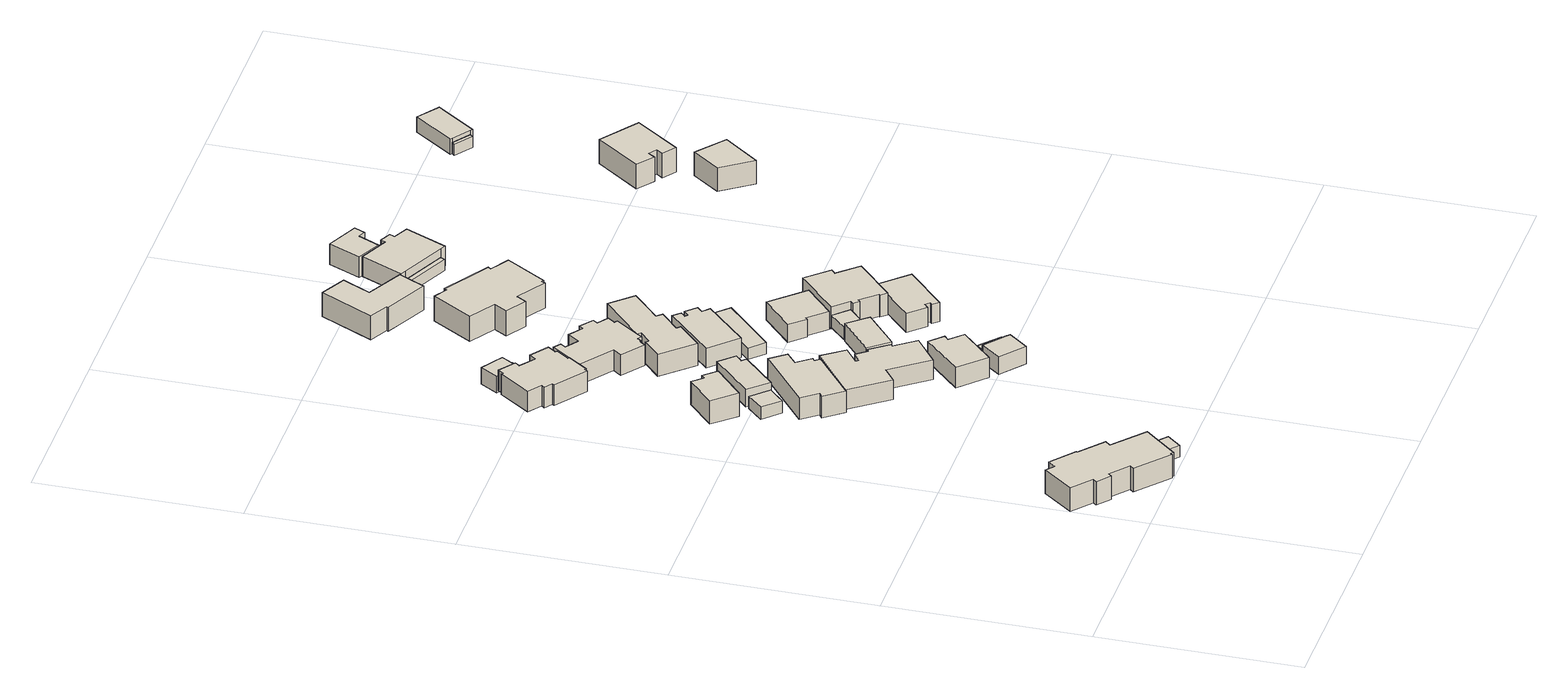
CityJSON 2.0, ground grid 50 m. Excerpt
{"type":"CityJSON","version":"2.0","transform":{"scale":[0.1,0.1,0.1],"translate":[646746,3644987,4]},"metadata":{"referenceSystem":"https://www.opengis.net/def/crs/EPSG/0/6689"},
"CityObjects":{
"building1":{"type":"Building","attributes":{"対照番号":"32029","class":"3001","usage":"411","yearOfConstruction":1951,"measuredHeight":8,"storeysAboveGround":2,"storeysBelowGround":0,"RiverFloodingRiskAttribute.description":"1","RiverFloodingRiskAttribute.rank":"2","RiverFloodingRiskAttribute.depth":0.7,"RiverFloodingRiskAttribute.adminType":"1","RiverFloodingRiskAttribute.scale":"1","RiverFloodingRiskAttribute.duration":29.8,"HighTideRiskAttribute.description":"1","HighTideRiskAttribute.rankOrg":"4","HighTideRiskAttribute.depth":1.67,"BuildingDetailAttribute.totalFloorArea":494,"BuildingDetailAttribute.buildingFootprintArea":329,"BuildingDetailAttribute.buildingStructureType":"601","BuildingDetailAttribute.buildingStructureOrgType":"601","BuildingDetailAttribute.urbanPlanType":"21","BuildingDetailAttribute.majorUsage":"411","BuildingDetailAttribute.orgUsage2":"4111","BuildingDetailAttribute.surveyYear":2022,"BuildingIDAttribute.prefecture":"43","BuildingIDAttribute.city":"43206"},"geometry":[{"type":"Solid","lod":"1","boundaries":[[[[0,1,2,3,4,5,6,7,8,9,10,11,12,13,14,15,16,17]],[[16,18,19,17]],[[15,20,18,16]],[[14,21,20,15]],[[13,22,21,14]],[[12,23,22,13]],[[11,24,23,12]],[[10,25,24,11]],[[9,26,25,10]],[[8,27,26,9]],[[7,28,27,8]],[[6,29,28,7]],[[5,30,29,6]],[[4,31,30,5]],[[3,32,31,4]],[[2,33,32,3]],[[1,34,33,2]],[[0,35,34,1]],[[17,19,35,0]],[[18,20,21,22,23,24,25,26,27,28,29,30,31,32,33,34,35,19]]]]}]},
"building2":{"type":"Building","attributes":{"対照番号":"32038","class":"3001","usage":"411","yearOfConstruction":"0001","measuredHeight":-9999,"storeysAboveGround":1,"storeysBelowGround":0,"RiverFloodingRiskAttribute.description":"1","RiverFloodingRiskAttribute.rank":"3","RiverFloodingRiskAttribute.depth":3.4,"RiverFloodingRiskAttribute.adminType":"1","RiverFloodingRiskAttribute.scale":"2","RiverFloodingRiskAttribute.duration":29.8,"HighTideRiskAttribute.description":"1","HighTideRiskAttribute.rankOrg":"4","HighTideRiskAttribute.depth":1.51,"BuildingDetailAttribute.totalFloorArea":14,"BuildingDetailAttribute.buildingFootprintArea":14,"BuildingDetailAttribute.buildingStructureType":"601","BuildingDetailAttribute.buildingStructureOrgType":"601","BuildingDetailAttribute.urbanPlanType":"21","BuildingDetailAttribute.majorUsage":"411","BuildingDetailAttribute.orgUsage2":"4111","BuildingDetailAttribute.surveyYear":2022,"BuildingIDAttribute.prefecture":"43","BuildingIDAttribute.city":"43206"},"geometry":[{"type":"Solid","lod":"1","boundaries":[[[[36,37,38,39]],[[38,40,41,39]],[[37,42,40,38]],[[36,43,42,37]],[[39,41,43,36]],[[40,42,43,41]]]]}]},
"building3":{"type":"Building","attributes":{"class":"3001","usage":"461","yearOfConstruction":"0001","measuredHeight":3.7,"storeysAboveGround":9999,"storeysBelowGround":9999,"RiverFloodingRiskAttribute.description":"1","RiverFloodingRiskAttribute.rank":"3","RiverFloodingRiskAttribute.depth":3.43,"RiverFloodingRiskAttribute.adminType":"1","RiverFloodingRiskAttribute.scale":"2","RiverFloodingRiskAttribute.duration":24.4,"HighTideRiskAttribute.description":"1","HighTideRiskAttribute.rankOrg":"4","HighTideRiskAttribute.depth":1.89,"BuildingDetailAttribute.totalFloorArea":-9999,"BuildingDetailAttribute.buildingFootprintArea":-9999,"BuildingDetailAttribute.buildingStructureType":"611","BuildingDetailAttribute.buildingStructureOrgType":"611","BuildingDetailAttribute.urbanPlanType":"21","BuildingDetailAttribute.majorUsage":"461","BuildingDetailAttribute.orgUsage2":"9999","BuildingDetailAttribute.surveyYear":"0001","BuildingIDAttribute.prefecture":"43","BuildingIDAttribute.city":"43206"},"geometry":[{"type":"Solid","lod":"1","boundaries":[[[[44,45,46,47]],[[46,48,49,47]],[[45,50,48,46]],[[44,51,50,45]],[[47,49,51,44]],[[48,50,51,49]]]]}]},
"building4":{"type":"Building","attributes":{"対照番号":"32063","class":"3001","usage":"411","yearOfConstruction":1986,"measuredHeight":7,"storeysAboveGround":1,"storeysBelowGround":0,"RiverFloodingRiskAttribute.description":"1","RiverFloodingRiskAttribute.rank":"3","RiverFloodingRiskAttribute.depth":3.42,"RiverFloodingRiskAttribute.adminType":"1","RiverFloodingRiskAttribute.scale":"2","RiverFloodingRiskAttribute.duration":24.4,"HighTideRiskAttribute.description":"1","HighTideRiskAttribute.rankOrg":"4","HighTideRiskAttribute.depth":1.65,"BuildingDetailAttribute.totalFloorArea":63,"BuildingDetailAttribute.buildingFootprintArea":63,"BuildingDetailAttribute.buildingStructureType":"604","BuildingDetailAttribute.buildingStructureOrgType":"604","BuildingDetailAttribute.urbanPlanType":"21","BuildingDetailAttribute.majorUsage":"411","BuildingDetailAttribute.orgUsage2":"4111","BuildingDetailAttribute.surveyYear":2022,"BuildingIDAttribute.prefecture":"43","BuildingIDAttribute.city":"43206"},"geometry":[{"type":"Solid","lod":"1","boundaries":[[[[52,53,54,55,56,57]],[[56,58,59,57]],[[55,60,58,56]],[[54,61,60,55]],[[53,62,61,54]],[[52,63,62,53]],[[57,59,63,52]],[[58,60,61,62,63,59]]]]}]},
"building5":{"type":"Building","attributes":{"対照番号":"32065","class":"3001","usage":"411","yearOfConstruction":1928,"measuredHeight":7.2,"storeysAboveGround":1,"storeysBelowGround":0,"RiverFloodingRiskAttribute.description":"1","RiverFloodingRiskAttribute.rank":"3","RiverFloodingRiskAttribute.depth":3.45,"RiverFloodingRiskAttribute.adminType":"1","RiverFloodingRiskAttribute.scale":"2","RiverFloodingRiskAttribute.duration":28.1,"HighTideRiskAttribute.description":"1","HighTideRiskAttribute.rankOrg":"4","HighTideRiskAttribute.depth":1.94,"BuildingDetailAttribute.totalFloorArea":185,"BuildingDetailAttribute.buildingFootprintArea":185,"BuildingDetailAttribute.buildingStructureType":"601","BuildingDetailAttribute.buildingStructureOrgType":"601","BuildingDetailAttribute.urbanPlanType":"21","BuildingDetailAttribute.majorUsage":"411","BuildingDetailAttribute.orgUsage2":"4111","BuildingDetailAttribute.surveyYear":2022,"BuildingIDAttribute.prefecture":"43","BuildingIDAttribute.city":"43206"},"geometry":[{"type":"Solid","lod":"1","boundaries":[[[[64,65,66,67,68,69,70,71,72,73]],[[72,74,75,73]],[[71,76,74,72]],[[70,77,76,71]],[[69,78,77,70]],[[68,79,78,69]],[[67,80,79,68]],[[66,81,80,67]],[[65,82,81,66]],[[64,83,82,65]],[[73,75,83,64]],[[74,76,77,78,79,80,81,82,83,75]]]]}]},
"building6":{"type":"Building","attributes":{"対照番号":"32064","class":"3001","usage":"411","yearOfConstruction":1963,"measuredHeight":6,"storeysAboveGround":1,"storeysBelowGround":0,"RiverFloodingRiskAttribute.description":"1","RiverFloodingRiskAttribute.rank":"3","RiverFloodingRiskAttribute.depth":3.12,"RiverFloodingRiskAttribute.adminType":"1","RiverFloodingRiskAttribute.scale":"2","RiverFloodingRiskAttribute.duration":24.4,"HighTideRiskAttribute.description":"1","HighTideRiskAttribute.rankOrg":"4","HighTideRiskAttribute.depth":1.67,"BuildingDetailAttribute.totalFloorArea":86,"BuildingDetailAttribute.buildingFootprintArea":86,"BuildingDetailAttribute.buildingStructureType":"601","BuildingDetailAttribute.buildingStructureOrgType":"601","BuildingDetailAttribute.urbanPlanType":"21","BuildingDetailAttribute.majorUsage":"411","BuildingDetailAttribute.orgUsage2":"4111","BuildingDetailAttribute.surveyYear":2022,"BuildingIDAttribute.prefecture":"43","BuildingIDAttribute.city":"43206"},"geometry":[{"type":"Solid","lod":"1","boundaries":[[[[84,85,86,87,88,89]],[[88,90,91,89]],[[87,92,90,88]],[[86,93,92,87]],[[85,94,93,86]],[[84,95,94,85]],[[89,91,95,84]],[[90,92,93,94,95,91]]]]}]},
"building7":{"type":"Building","attributes":{"対照番号":"32139","class":"3001","usage":"411","yearOfConstruction":1978,"measuredHeight":7.9,"storeysAboveGround":2,"storeysBelowGround":0,"RiverFloodingRiskAttribute.description":"1","RiverFloodingRiskAttribute.rank":"2","RiverFloodingRiskAttribute.depth":2.94,"RiverFloodingRiskAttribute.adminType":"1","RiverFloodingRiskAttribute.scale":"2","RiverFloodingRiskAttribute.duration":23.9,"HighTideRiskAttribute.description":"1","HighTideRiskAttribute.rankOrg":"4","HighTideRiskAttribute.depth":1.47,"BuildingDetailAttribute.totalFloorArea":209,"BuildingDetailAttribute.buildingFootprintArea":140,"BuildingDetailAttribute.buildingStructureType":"601","BuildingDetailAttribute.buildingStructureOrgType":"601","BuildingDetailAttribute.urbanPlanType":"21","BuildingDetailAttribute.majorUsage":"411","BuildingDetailAttribute.orgUsage2":"4111","BuildingDetailAttribute.surveyYear":2022,"BuildingIDAttribute.prefecture":"43","BuildingIDAttribute.city":"43206"},"geometry":[{"type":"Solid","lod":"1","boundaries":[[[[96,97,98,99,100,101,102,103,104,105,106,107,108,109,110,111,112,113,114,115]],[[114,116,117,115]],[[113,118,116,114]],[[112,119,118,113]],[[111,120,119,112]],[[110,121,120,111]],[[109,122,121,110]],[[108,123,122,109]],[[107,124,123,108]],[[106,125,124,107]],[[105,126,125,106]],[[104,127,126,105]],[[103,128,127,104]],[[102,129,128,103]],[[101,130,129,102]],[[100,131,130,101]],[[99,132,131,100]],[[98,133,132,99]],[[97,134,133,98]],[[96,135,134,97]],[[115,117,135,96]],[[116,118,119,120,121,122,123,124,125,126,127,128,129,130,131,132,133,134,135,117]]]]}]},
"building8":{"type":"Building","attributes":{"対照番号":"32062","class":"3001","usage":"411","yearOfConstruction":1929,"measuredHeight":6.7,"storeysAboveGround":2,"storeysBelowGround":0,"RiverFloodingRiskAttribute.description":"1","RiverFloodingRiskAttribute.rank":"3","RiverFloodingRiskAttribute.depth":3.17,"RiverFloodingRiskAttribute.adminType":"1","RiverFloodingRiskAttribute.scale":"2","RiverFloodingRiskAttribute.duration":19.7,"HighTideRiskAttribute.description":"1","HighTideRiskAttribute.rankOrg":"4","HighTideRiskAttribute.depth":1.18,"BuildingDetailAttribute.totalFloorArea":417,"BuildingDetailAttribute.buildingFootprintArea":278,"BuildingDetailAttribute.buildingStructureType":"601","BuildingDetailAttribute.buildingStructureOrgType":"601","BuildingDetailAttribute.urbanPlanType":"21","BuildingDetailAttribute.majorUsage":"411","BuildingDetailAttribute.orgUsage2":"4111","BuildingDetailAttribute.surveyYear":2022,"BuildingIDAttribute.prefecture":"43","BuildingIDAttribute.city":"43206"},"geometry":[{"type":"Solid","lod":"1","boundaries":[[[[136,137,138,139,140,141,142,143,144,145,146,147,148,149]],[[148,150,151,149]],[[147,152,150,148]],[[146,153,152,147]],[[145,154,153,146]],[[144,155,154,145]],[[143,156,155,144]],[[142,157,156,143]],[[141,158,157,142]],[[140,159,158,141]],[[139,160,159,140]],[[138,161,160,139]],[[137,162,161,138]],[[136,163,162,137]],[[149,151,163,136]],[[150,152,153,154,155,156,157,158,159,160,161,162,163,151]]]]}]},
"building9":{"type":"Building","attributes":{"対照番号":"32140","class":"3001","usage":"411","yearOfConstruction":"0001","measuredHeight":4.7,"storeysAboveGround":1,"storeysBelowGround":0,"RiverFloodingRiskAttribute.description":"1","RiverFloodingRiskAttribute.rank":"3","RiverFloodingRiskAttribute.depth":3.13,"RiverFloodingRiskAttribute.adminType":"1","RiverFloodingRiskAttribute.scale":"2","RiverFloodingRiskAttribute.duration":23.9,"HighTideRiskAttribute.description":"1","HighTideRiskAttribute.rankOrg":"4","HighTideRiskAttribute.depth":2.38,"BuildingDetailAttribute.totalFloorArea":34,"BuildingDetailAttribute.buildingFootprintArea":34,"BuildingDetailAttribute.buildingStructureType":"601","BuildingDetailAttribute.buildingStructureOrgType":"601","BuildingDetailAttribute.urbanPlanType":"21","BuildingDetailAttribute.majorUsage":"411","BuildingDetailAttribute.orgUsage2":"4111","BuildingDetailAttribute.surveyYear":2022,"BuildingIDAttribute.prefecture":"43","BuildingIDAttribute.city":"43206"},"geometry":[{"type":"Solid","lod":"1","boundaries":[[[[164,165,166,167,168,169]],[[168,170,171,169]],[[167,172,170,168]],[[166,173,172,167]],[[165,174,173,166]],[[164,175,174,165]],[[169,171,175,164]],[[170,172,173,174,175,171]]]]}]},
"building10":{"type":"Building","attributes":{"対照番号":"32059","class":"3001","usage":"411","yearOfConstruction":1971,"measuredHeight":6.9,"storeysAboveGround":2,"storeysBelowGround":0,"RiverFloodingRiskAttribute.description":"1","RiverFloodingRiskAttribute.rank":"3","RiverFloodingRiskAttribute.depth":3.65,"RiverFloodingRiskAttribute.adminType":"1","RiverFloodingRiskAttribute.scale":"2","RiverFloodingRiskAttribute.duration":25.4,"HighTideRiskAttribute.description":"1","HighTideRiskAttribute.rankOrg":"4","HighTideRiskAttribute.depth":1.52,"BuildingDetailAttribute.totalFloorArea":160,"BuildingDetailAttribute.buildingFootprintArea":106,"BuildingDetailAttribute.buildingStructureType":"601","BuildingDetailAttribute.buildingStructureOrgType":"601","BuildingDetailAttribute.urbanPlanType":"21","BuildingDetailAttribute.majorUsage":"411","BuildingDetailAttribute.orgUsage2":"4111","BuildingDetailAttribute.surveyYear":2022,"BuildingIDAttribute.prefecture":"43","BuildingIDAttribute.city":"43206"},"geometry":[{"type":"Solid","lod":"1","boundaries":[[[[176,177,178,179,180,181]],[[180,182,183,181]],[[179,184,182,180]],[[178,185,184,179]],[[177,186,185,178]],[[176,187,186,177]],[[181,183,187,176]],[[182,184,185,186,187,183]]]]}]},
"building11":{"type":"Building","attributes":{"class":"3003","usage":"461","yearOfConstruction":"0001","measuredHeight":-9999,"storeysAboveGround":9999,"storeysBelowGround":9999,"RiverFloodingRiskAttribute.description":"1","RiverFloodingRiskAttribute.rank":"3","RiverFloodingRiskAttribute.depth":3.91,"RiverFloodingRiskAttribute.adminType":"1","RiverFloodingRiskAttribute.scale":"2","RiverFloodingRiskAttribute.duration":23.9,"HighTideRiskAttribute.description":"1","HighTideRiskAttribute.rankOrg":"4","HighTideRiskAttribute.depth":2.03,"BuildingDetailAttribute.totalFloorArea":-9999,"BuildingDetailAttribute.buildingFootprintArea":-9999,"BuildingDetailAttribute.buildingStructureType":"611","BuildingDetailAttribute.buildingStructureOrgType":"611","BuildingDetailAttribute.urbanPlanType":"21","BuildingDetailAttribute.majorUsage":"461","BuildingDetailAttribute.orgUsage2":"9999","BuildingDetailAttribute.surveyYear":"0001","BuildingIDAttribute.prefecture":"43","BuildingIDAttribute.city":"43206"},"geometry":[{"type":"Solid","lod":"1","boundaries":[[[[188,189,190,191]],[[190,192,193,191]],[[189,194,192,190]],[[188,195,194,189]],[[191,193,195,188]],[[192,194,195,193]]]]}]},
"building12":{"type":"Building","attributes":{"対照番号":"32060","class":"3001","usage":"411","yearOfConstruction":1975,"measuredHeight":5.5,"storeysAboveGround":1,"storeysBelowGround":0,"RiverFloodingRiskAttribute.description":"1","RiverFloodingRiskAttribute.rank":"3","RiverFloodingRiskAttribute.depth":3.5,"RiverFloodingRiskAttribute.adminType":"1","RiverFloodingRiskAttribute.scale":"2","RiverFloodingRiskAttribute.duration":25.4,"HighTideRiskAttribute.description":"1","HighTideRiskAttribute.rankOrg":"4","HighTideRiskAttribute.depth":1.52,"BuildingDetailAttribute.totalFloorArea":38,"BuildingDetailAttribute.buildingFootprintArea":38,"BuildingDetailAttribute.buildingStructureType":"601","BuildingDetailAttribute.buildingStructureOrgType":"601","BuildingDetailAttribute.urbanPlanType":"21","BuildingDetailAttribute.majorUsage":"411","BuildingDetailAttribute.orgUsage2":"4111","BuildingDetailAttribute.surveyYear":2022,"BuildingIDAttribute.prefecture":"43","BuildingIDAttribute.city":"43206"},"geometry":[{"type":"Solid","lod":"1","boundaries":[[[[196,197,198,199,200]],[[199,201,202,200]],[[198,203,201,199]],[[197,204,203,198]],[[196,205,204,197]],[[200,202,205,196]],[[201,203,204,205,202]]]]}]},
"building13":{"type":"Building","attributes":{"対照番号":"32146","class":"3001","usage":"411","yearOfConstruction":1868,"measuredHeight":7,"storeysAboveGround":1,"storeysBelowGround":0,"RiverFloodingRiskAttribute.description":"1","RiverFloodingRiskAttribute.rank":"3","RiverFloodingRiskAttribute.depth":3.03,"RiverFloodingRiskAttribute.adminType":"1","RiverFloodingRiskAttribute.scale":"2","RiverFloodingRiskAttribute.duration":23.9,"HighTideRiskAttribute.description":"1","HighTideRiskAttribute.rankOrg":"4","HighTideRiskAttribute.depth":1.81,"BuildingDetailAttribute.totalFloorArea":217,"BuildingDetailAttribute.buildingFootprintArea":217,"BuildingDetailAttribute.buildingStructureType":"601","BuildingDetailAttribute.buildingStructureOrgType":"601","BuildingDetailAttribute.urbanPlanType":"21","BuildingDetailAttribute.majorUsage":"411","BuildingDetailAttribute.orgUsage2":"4111","BuildingDetailAttribute.surveyYear":2022,"BuildingIDAttribute.prefecture":"43","BuildingIDAttribute.city":"43206"},"geometry":[{"type":"Solid","lod":"1","boundaries":[[[[206,207,208,209,210,211,212,213,214,215,216,217,218,219,220,221,222,223,224,225]],[[224,226,227,225]],[[223,228,226,224]],[[222,229,228,223]],[[221,230,229,222]],[[220,231,230,221]],[[219,232,231,220]],[[218,233,232,219]],[[217,234,233,218]],[[216,235,234,217]],[[215,236,235,216]],[[214,237,236,215]],[[213,238,237,214]],[[212,239,238,213]],[[211,240,239,212]],[[210,241,240,211]],[[209,242,241,210]],[[208,243,242,209]],[[207,244,243,208]],[[206,245,244,207]],[[225,227,245,206]],[[226,228,229,230,231,232,233,234,235,236,237,238,239,240,241,242,243,244,245,227]]]]}]},
"building14":{"type":"Building","attributes":{"class":"3003","usage":"461","yearOfConstruction":"0001","measuredHeight":-9999,"storeysAboveGround":9999,"storeysBelowGround":9999,"RiverFloodingRiskAttribute.description":"1","RiverFloodingRiskAttribute.rank":"3","RiverFloodingRiskAttribute.depth":3.24,"RiverFloodingRiskAttribute.adminType":"1","RiverFloodingRiskAttribute.scale":"2","RiverFloodingRiskAttribute.duration":25.4,"HighTideRiskAttribute.description":"1","HighTideRiskAttribute.rankOrg":"4","HighTideRiskAttribute.depth":1.52,"BuildingDetailAttribute.totalFloorArea":-9999,"BuildingDetailAttribute.buildingFootprintArea":-9999,"BuildingDetailAttribute.buildingStructureType":"611","BuildingDetailAttribute.buildingStructureOrgType":"611","BuildingDetailAttribute.urbanPlanType":"21","BuildingDetailAttribute.majorUsage":"461","BuildingDetailAttribute.orgUsage2":"9999","BuildingDetailAttribute.surveyYear":"0001","BuildingIDAttribute.prefecture":"43","BuildingIDAttribute.city":"43206"},"geometry":[{"type":"Solid","lod":"1","boundaries":[[[[246,247,248,249]],[[248,250,251,249]],[[247,252,250,248]],[[246,253,252,247]],[[249,251,253,246]],[[250,252,253,251]]]]}]},
"building15":{"type":"Building","attributes":{"class":"3001","usage":"411","yearOfConstruction":1978,"measuredHeight":5.2,"storeysAboveGround":1,"storeysBelowGround":0,"RiverFloodingRiskAttribute.description":"1","RiverFloodingRiskAttribute.rank":"2","RiverFloodingRiskAttribute.depth":2.74,"RiverFloodingRiskAttribute.adminType":"1","RiverFloodingRiskAttribute.scale":"2","RiverFloodingRiskAttribute.duration":19.7,"HighTideRiskAttribute.description":"1","HighTideRiskAttribute.rankOrg":"3","HighTideRiskAttribute.depth":0.94,"BuildingDetailAttribute.totalFloorArea":57,"BuildingDetailAttribute.buildingFootprintArea":57,"BuildingDetailAttribute.buildingStructureType":"604","BuildingDetailAttribute.buildingStructureOrgType":"604","BuildingDetailAttribute.urbanPlanType":"21","BuildingDetailAttribute.majorUsage":"411","BuildingDetailAttribute.orgUsage2":"4111","BuildingDetailAttribute.surveyYear":2022,"BuildingIDAttribute.prefecture":"43","BuildingIDAttribute.city":"43206"},"geometry":[{"type":"Solid","lod":"1","boundaries":[[[[254,255,256,257]],[[256,258,259,257]],[[255,260,258,256]],[[254,261,260,255]],[[257,259,261,254]],[[258,260,261,259]]]]}]},
"building16":{"type":"Building","attributes":{"対照番号":"32145","class":"3001","usage":"411","yearOfConstruction":1952,"measuredHeight":7.5,"storeysAboveGround":2,"storeysBelowGround":0,"RiverFloodingRiskAttribute.description":"1","RiverFloodingRiskAttribute.rank":"3","RiverFloodingRiskAttribute.depth":3.09,"RiverFloodingRiskAttribute.adminType":"1","RiverFloodingRiskAttribute.scale":"2","RiverFloodingRiskAttribute.duration":21.2,"HighTideRiskAttribute.description":"1","HighTideRiskAttribute.rankOrg":"4","HighTideRiskAttribute.depth":1.72,"BuildingDetailAttribute.totalFloorArea":164,"BuildingDetailAttribute.buildingFootprintArea":109,"BuildingDetailAttribute.buildingStructureType":"601","BuildingDetailAttribute.buildingStructureOrgType":"601","BuildingDetailAttribute.urbanPlanType":"21","BuildingDetailAttribute.majorUsage":"411","BuildingDetailAttribute.orgUsage2":"4111","BuildingDetailAttribute.surveyYear":2022,"BuildingIDAttribute.prefecture":"43","BuildingIDAttribute.city":"43206"},"geometry":[{"type":"Solid","lod":"1","boundaries":[[[[262,263,264,265,266,267,268,269,270,271]],[[270,272,273,271]],[[269,274,272,270]],[[268,275,274,269]],[[267,276,275,268]],[[266,277,276,267]],[[265,278,277,266]],[[264,279,278,265]],[[263,280,279,264]],[[262,281,280,263]],[[271,273,281,262]],[[272,274,275,276,277,278,279,280,281,273]]]]}]},
"building17":{"type":"Building","attributes":{"対照番号":"32143","class":"3001","usage":"411","yearOfConstruction":1979,"measuredHeight":6.5,"storeysAboveGround":1,"storeysBelowGround":0,"RiverFloodingRiskAttribute.description":"1","RiverFloodingRiskAttribute.rank":"3","RiverFloodingRiskAttribute.depth":3.15,"RiverFloodingRiskAttribute.adminType":"1","RiverFloodingRiskAttribute.scale":"2","RiverFloodingRiskAttribute.duration":26.4,"HighTideRiskAttribute.description":"1","HighTideRiskAttribute.rankOrg":"4","HighTideRiskAttribute.depth":1.8,"BuildingDetailAttribute.totalFloorArea":107,"BuildingDetailAttribute.buildingFootprintArea":107,"BuildingDetailAttribute.buildingStructureType":"601","BuildingDetailAttribute.buildingStructureOrgType":"601","BuildingDetailAttribute.urbanPlanType":"21","BuildingDetailAttribute.majorUsage":"411","BuildingDetailAttribute.orgUsage2":"4111","BuildingDetailAttribute.surveyYear":2022,"BuildingIDAttribute.prefecture":"43","BuildingIDAttribute.city":"43206"},"geometry":[{"type":"Solid","lod":"1","boundaries":[[[[282,283,284,285,286,287,288,289,290,291,292,293]],[[292,294,295,293]],[[291,296,294,292]],[[290,297,296,291]],[[289,298,297,290]],[[288,299,298,289]],[[287,300,299,288]],[[286,301,300,287]],[[285,302,301,286]],[[284,303,302,285]],[[283,304,303,284]],[[282,305,304,283]],[[293,295,305,282]],[[294,296,297,298,299,300,301,302,303,304,305,295]]]]}]},
"building18":{"type":"Building","attributes":{"class":"3003","usage":"461","yearOfConstruction":"0001","measuredHeight":-9999,"storeysAboveGround":9999,"storeysBelowGround":9999,"RiverFloodingRiskAttribute.description":"1","RiverFloodingRiskAttribute.rank":"3","RiverFloodingRiskAttribute.depth":3,"RiverFloodingRiskAttribute.adminType":"1","RiverFloodingRiskAttribute.scale":"2","RiverFloodingRiskAttribute.duration":21.2,"HighTideRiskAttribute.description":"1","HighTideRiskAttribute.rankOrg":"4","HighTideRiskAttribute.depth":1.48,"BuildingDetailAttribute.totalFloorArea":-9999,"BuildingDetailAttribute.buildingFootprintArea":-9999,"BuildingDetailAttribute.buildingStructureType":"611","BuildingDetailAttribute.buildingStructureOrgType":"611","BuildingDetailAttribute.urbanPlanType":"21","BuildingDetailAttribute.majorUsage":"461","BuildingDetailAttribute.orgUsage2":"9999","BuildingDetailAttribute.surveyYear":"0001","BuildingIDAttribute.prefecture":"43","BuildingIDAttribute.city":"43206"},"geometry":[{"type":"Solid","lod":"1","boundaries":[[[[306,307,308,309]],[[308,310,311,309]],[[307,312,310,308]],[[306,313,312,307]],[[309,311,313,306]],[[310,312,313,311]]]]}]},
"building19":{"type":"Building","attributes":{"対照番号":"32070","class":"3001","usage":"411","yearOfConstruction":1928,"measuredHeight":3.7,"storeysAboveGround":1,"storeysBelowGround":0,"RiverFloodingRiskAttribute.description":"1","RiverFloodingRiskAttribute.rank":"2","RiverFloodingRiskAttribute.depth":2.68,"RiverFloodingRiskAttribute.adminType":"1","RiverFloodingRiskAttribute.scale":"2","RiverFloodingRiskAttribute.duration":19.7,"HighTideRiskAttribute.description":"1","HighTideRiskAttribute.rankOrg":"3","HighTideRiskAttribute.depth":0.78,"BuildingDetailAttribute.totalFloorArea":29,"BuildingDetailAttribute.buildingFootprintArea":29,"BuildingDetailAttribute.buildingStructureType":"601","BuildingDetailAttribute.buildingStructureOrgType":"601","BuildingDetailAttribute.urbanPlanType":"21","BuildingDetailAttribute.majorUsage":"411","BuildingDetailAttribute.orgUsage2":"4111","BuildingDetailAttribute.surveyYear":2022,"BuildingIDAttribute.prefecture":"43","BuildingIDAttribute.city":"43206"},"geometry":[{"type":"Solid","lod":"1","boundaries":[[[[314,315,316,317]],[[316,318,319,317]],[[315,320,318,316]],[[314,321,320,315]],[[317,319,321,314]],[[318,320,321,319]]]]}]},
"building20":{"type":"Building","attributes":{"対照番号":"32068","class":"3001","usage":"411","yearOfConstruction":1928,"measuredHeight":5.7,"storeysAboveGround":1,"storeysBelowGround":0,"RiverFloodingRiskAttribute.description":"1","RiverFloodingRiskAttribute.rank":"2","RiverFloodingRiskAttribute.depth":2.66,"RiverFloodingRiskAttribute.adminType":"1","RiverFloodingRiskAttribute.scale":"2","RiverFloodingRiskAttribute.duration":21.2,"HighTideRiskAttribute.description":"1","HighTideRiskAttribute.rankOrg":"4","HighTideRiskAttribute.depth":1.35,"BuildingDetailAttribute.totalFloorArea":79,"BuildingDetailAttribute.buildingFootprintArea":79,"BuildingDetailAttribute.buildingStructureType":"601","BuildingDetailAttribute.buildingStructureOrgType":"601","BuildingDetailAttribute.urbanPlanType":"21","BuildingDetailAttribute.majorUsage":"411","BuildingDetailAttribute.orgUsage2":"4111","BuildingDetailAttribute.surveyYear":2022,"BuildingIDAttribute.prefecture":"43","BuildingIDAttribute.city":"43206"},"geometry":[{"type":"Solid","lod":"1","boundaries":[[[[322,323,324,325,326,327]],[[326,328,329,327]],[[325,330,328,326]],[[324,331,330,325]],[[323,332,331,324]],[[322,333,332,323]],[[327,329,333,322]],[[328,330,331,332,333,329]]]]}]},
"building21":{"type":"Building","attributes":{"対照番号":"32073","class":"3001","usage":"411","yearOfConstruction":1971,"measuredHeight":6.8,"storeysAboveGround":2,"storeysBelowGround":0,"RiverFloodingRiskAttribute.description":"1","RiverFloodingRiskAttribute.rank":"2","RiverFloodingRiskAttribute.depth":2.78,"RiverFloodingRiskAttribute.adminType":"1","RiverFloodingRiskAttribute.scale":"2","RiverFloodingRiskAttribute.duration":26.3,"HighTideRiskAttribute.description":"1","HighTideRiskAttribute.rankOrg":"4","HighTideRiskAttribute.depth":1.43,"BuildingDetailAttribute.totalFloorArea":180,"BuildingDetailAttribute.buildingFootprintArea":120,"BuildingDetailAttribute.buildingStructureType":"601","BuildingDetailAttribute.buildingStructureOrgType":"601","BuildingDetailAttribute.urbanPlanType":"21","BuildingDetailAttribute.majorUsage":"411","BuildingDetailAttribute.orgUsage2":"4111","BuildingDetailAttribute.surveyYear":2022,"BuildingIDAttribute.prefecture":"43","BuildingIDAttribute.city":"43206"},"geometry":[{"type":"Solid","lod":"1","boundaries":[[[[334,335,336,337,338,339,340,341]],[[340,342,343,341]],[[339,344,342,340]],[[338,345,344,339]],[[337,346,345,338]],[[336,347,346,337]],[[335,348,347,336]],[[334,349,348,335]],[[341,343,349,334]],[[342,344,345,346,347,348,349,343]]]]}]},
"building22":{"type":"Building","attributes":{"対照番号":"32071","class":"3001","usage":"411","yearOfConstruction":1928,"measuredHeight":7.5,"storeysAboveGround":1,"storeysBelowGround":0,"RiverFloodingRiskAttribute.description":"1","RiverFloodingRiskAttribute.rank":"2","RiverFloodingRiskAttribute.depth":2.85,"RiverFloodingRiskAttribute.adminType":"1","RiverFloodingRiskAttribute.scale":"2","RiverFloodingRiskAttribute.duration":63.2,"HighTideRiskAttribute.description":"1","HighTideRiskAttribute.rankOrg":"4","HighTideRiskAttribute.depth":1.01,"BuildingDetailAttribute.totalFloorArea":163,"BuildingDetailAttribute.buildingFootprintArea":163,"BuildingDetailAttribute.buildingStructureType":"601","BuildingDetailAttribute.buildingStructureOrgType":"601","BuildingDetailAttribute.urbanPlanType":"21","BuildingDetailAttribute.majorUsage":"411","BuildingDetailAttribute.orgUsage2":"4111","BuildingDetailAttribute.surveyYear":2022,"BuildingIDAttribute.prefecture":"43","BuildingIDAttribute.city":"43206"},"geometry":[{"type":"Solid","lod":"1","boundaries":[[[[350,351,352,353,354,355,356,357,358,359,360,361]],[[360,362,363,361]],[[359,364,362,360]],[[358,365,364,359]],[[357,366,365,358]],[[356,367,366,357]],[[355,368,367,356]],[[354,369,368,355]],[[353,370,369,354]],[[352,371,370,353]],[[351,372,371,352]],[[350,373,372,351]],[[361,363,373,350]],[[362,364,365,366,367,368,369,370,371,372,373,363]]]]}]},
"building23":{"type":"Building","attributes":{"対照番号":"32138","class":"3001","usage":"413","yearOfConstruction":2000,"measuredHeight":8.6,"storeysAboveGround":1,"storeysBelowGround":0,"RiverFloodingRiskAttribute.description":"1","RiverFloodingRiskAttribute.rank":"2","RiverFloodingRiskAttribute.depth":2.9,"RiverFloodingRiskAttribute.adminType":"1","RiverFloodingRiskAttribute.scale":"2","RiverFloodingRiskAttribute.duration":26.8,"HighTideRiskAttribute.description":"1","HighTideRiskAttribute.rankOrg":"4","HighTideRiskAttribute.depth":1.44,"BuildingDetailAttribute.totalFloorArea":221,"BuildingDetailAttribute.buildingFootprintArea":221,"BuildingDetailAttribute.buildingStructureType":"601","BuildingDetailAttribute.buildingStructureOrgType":"601","BuildingDetailAttribute.urbanPlanType":"21","BuildingDetailAttribute.majorUsage":"413","BuildingDetailAttribute.orgUsage2":"4131","BuildingDetailAttribute.surveyYear":2022,"BuildingIDAttribute.prefecture":"43","BuildingIDAttribute.city":"43206"},"geometry":[{"type":"Solid","lod":"1","boundaries":[[[[374,375,376,377,378,379,380,381,382,383,384,385,386,387]],[[386,388,389,387]],[[385,390,388,386]],[[384,391,390,385]],[[383,392,391,384]],[[382,393,392,383]],[[381,394,393,382]],[[380,395,394,381]],[[379,396,395,380]],[[378,397,396,379]],[[377,398,397,378]],[[376,399,398,377]],[[375,400,399,376]],[[374,401,400,375]],[[387,389,401,374]],[[388,390,391,392,393,394,395,396,397,398,399,400,401,389]]]]}]},
"building24":{"type":"Building","attributes":{"対照番号":"32210","class":"3001","usage":"401","yearOfConstruction":1990,"measuredHeight":7.2,"storeysAboveGround":1,"storeysBelowGround":0,"RiverFloodingRiskAttribute.description":"1","RiverFloodingRiskAttribute.rank":"1","RiverFloodingRiskAttribute.depth":0.24,"RiverFloodingRiskAttribute.adminType":"1","RiverFloodingRiskAttribute.scale":"1","RiverFloodingRiskAttribute.duration":25.7,"HighTideRiskAttribute.description":"1","HighTideRiskAttribute.rankOrg":"4","HighTideRiskAttribute.depth":1.91,"BuildingDetailAttribute.totalFloorArea":185,"BuildingDetailAttribute.buildingFootprintArea":185,"BuildingDetailAttribute.buildingStructureType":"601","BuildingDetailAttribute.buildingStructureOrgType":"601","BuildingDetailAttribute.urbanPlanType":"21","BuildingDetailAttribute.majorUsage":"401","BuildingDetailAttribute.orgUsage2":"4011","BuildingDetailAttribute.surveyYear":2022,"BuildingIDAttribute.prefecture":"43","BuildingIDAttribute.city":"43206"},"geometry":[{"type":"Solid","lod":"1","boundaries":[[[[402,403,404,405,406,407,408,409]],[[408,410,411,409]],[[407,412,410,408]],[[406,413,412,407]],[[405,414,413,406]],[[404,415,414,405]],[[403,416,415,404]],[[402,417,416,403]],[[409,411,417,402]],[[410,412,413,414,415,416,417,411]]]]}]},
"building25":{"type":"Building","attributes":{"class":"3003","usage":"461","yearOfConstruction":"0001","measuredHeight":-9999,"storeysAboveGround":9999,"storeysBelowGround":9999,"RiverFloodingRiskAttribute.description":"1","RiverFloodingRiskAttribute.rank":"3","RiverFloodingRiskAttribute.depth":3.08,"RiverFloodingRiskAttribute.adminType":"1","RiverFloodingRiskAttribute.scale":"2","RiverFloodingRiskAttribute.duration":23.7,"HighTideRiskAttribute.description":"1","HighTideRiskAttribute.rankOrg":"4","HighTideRiskAttribute.depth":1.73,"BuildingDetailAttribute.totalFloorArea":-9999,"BuildingDetailAttribute.buildingFootprintArea":-9999,"BuildingDetailAttribute.buildingStructureType":"611","BuildingDetailAttribute.buildingStructureOrgType":"611","BuildingDetailAttribute.urbanPlanType":"21","BuildingDetailAttribute.majorUsage":"461","BuildingDetailAttribute.orgUsage2":"9999","BuildingDetailAttribute.surveyYear":"0001","BuildingIDAttribute.prefecture":"43","BuildingIDAttribute.city":"43206"},"geometry":[{"type":"Solid","lod":"1","boundaries":[[[[418,419,420,421]],[[420,422,423,421]],[[419,424,422,420]],[[418,425,424,419]],[[421,423,425,418]],[[422,424,425,423]]]]}]},
"building26":{"type":"Building","attributes":{"対照番号":"32211","class":"3001","usage":"411","yearOfConstruction":1982,"measuredHeight":7.7,"storeysAboveGround":2,"storeysBelowGround":0,"RiverFloodingRiskAttribute.description":"1","RiverFloodingRiskAttribute.rank":"2","RiverFloodingRiskAttribute.depth":2.98,"RiverFloodingRiskAttribute.adminType":"1","RiverFloodingRiskAttribute.scale":"2","RiverFloodingRiskAttribute.duration":25.7,"HighTideRiskAttribute.description":"1","HighTideRiskAttribute.rankOrg":"4","HighTideRiskAttribute.depth":1.87,"BuildingDetailAttribute.totalFloorArea":168,"BuildingDetailAttribute.buildingFootprintArea":136,"BuildingDetailAttribute.buildingStructureType":"601","BuildingDetailAttribute.buildingStructureOrgType":"601","BuildingDetailAttribute.urbanPlanType":"21","BuildingDetailAttribute.majorUsage":"411","BuildingDetailAttribute.orgUsage2":"4111","BuildingDetailAttribute.surveyYear":2022,"BuildingIDAttribute.prefecture":"43","BuildingIDAttribute.city":"43206"},"geometry":[{"type":"Solid","lod":"1","boundaries":[[[[426,427,428,429,430,431,432,433,434,435]],[[434,436,437,435]],[[433,438,436,434]],[[432,439,438,433]],[[431,440,439,432]],[[430,441,440,431]],[[429,442,441,430]],[[428,443,442,429]],[[427,444,443,428]],[[426,445,444,427]],[[435,437,445,426]],[[436,438,439,440,441,442,443,444,445,437]]]]}]},
"building27":{"type":"Building","attributes":{"対照番号":"32213","class":"3001","usage":"411","yearOfConstruction":1983,"measuredHeight":5.9,"storeysAboveGround":1,"storeysBelowGround":0,"RiverFloodingRiskAttribute.description":"1","RiverFloodingRiskAttribute.rank":"3","RiverFloodingRiskAttribute.depth":3.5,"RiverFloodingRiskAttribute.adminType":"1","RiverFloodingRiskAttribute.scale":"2","RiverFloodingRiskAttribute.duration":25.7,"HighTideRiskAttribute.description":"1","HighTideRiskAttribute.rankOrg":"4","HighTideRiskAttribute.depth":2.08,"BuildingDetailAttribute.totalFloorArea":67,"BuildingDetailAttribute.buildingFootprintArea":67,"BuildingDetailAttribute.buildingStructureType":"604","BuildingDetailAttribute.buildingStructureOrgType":"604","BuildingDetailAttribute.urbanPlanType":"21","BuildingDetailAttribute.majorUsage":"411","BuildingDetailAttribute.orgUsage2":"4111","BuildingDetailAttribute.surveyYear":2022,"BuildingIDAttribute.prefecture":"43","BuildingIDAttribute.city":"43206"},"geometry":[{"type":"Solid","lod":"1","boundaries":[[[[446,447,448,449,450,451]],[[450,452,453,451]],[[449,454,452,450]],[[448,455,454,449]],[[447,456,455,448]],[[446,457,456,447]],[[451,453,457,446]],[[452,454,455,456,457,453]]]]}]},
"building28":{"type":"Building","attributes":{"対照番号":"32159","class":"3001","usage":"411","yearOfConstruction":1996,"measuredHeight":7.1,"storeysAboveGround":2,"storeysBelowGround":0,"RiverFloodingRiskAttribute.description":"1","RiverFloodingRiskAttribute.rank":"3","RiverFloodingRiskAttribute.depth":3.49,"RiverFloodingRiskAttribute.adminType":"1","RiverFloodingRiskAttribute.scale":"2","RiverFloodingRiskAttribute.duration":63.1,"HighTideRiskAttribute.description":"1","HighTideRiskAttribute.rankOrg":"4","HighTideRiskAttribute.depth":1.55,"BuildingDetailAttribute.totalFloorArea":108,"BuildingDetailAttribute.buildingFootprintArea":60,"BuildingDetailAttribute.buildingStructureType":"604","BuildingDetailAttribute.buildingStructureOrgType":"604","BuildingDetailAttribute.urbanPlanType":"21","BuildingDetailAttribute.majorUsage":"411","BuildingDetailAttribute.orgUsage2":"4111","BuildingDetailAttribute.surveyYear":2022,"BuildingIDAttribute.prefecture":"43","BuildingIDAttribute.city":"43206"},"geometry":[{"type":"Solid","lod":"1","boundaries":[[[[458,459,460,461]],[[460,462,463,461]],[[459,464,462,460]],[[458,465,464,459]],[[461,463,465,458]],[[462,464,465,463]]]]}]},
"building29":{"type":"Building","attributes":{"class":"3001","usage":"461","yearOfConstruction":"0001","measuredHeight":7.8,"storeysAboveGround":9999,"storeysBelowGround":9999,"RiverFloodingRiskAttribute.description":"1","RiverFloodingRiskAttribute.rank":"3","RiverFloodingRiskAttribute.depth":3.57,"RiverFloodingRiskAttribute.adminType":"1","RiverFloodingRiskAttribute.scale":"2","RiverFloodingRiskAttribute.duration":28.4,"HighTideRiskAttribute.description":"1","HighTideRiskAttribute.rankOrg":"4","HighTideRiskAttribute.depth":2.01,"BuildingDetailAttribute.totalFloorArea":-9999,"BuildingDetailAttribute.buildingFootprintArea":-9999,"BuildingDetailAttribute.buildingStructureType":"611","BuildingDetailAttribute.buildingStructureOrgType":"611","BuildingDetailAttribute.urbanPlanType":"21","BuildingDetailAttribute.majorUsage":"461","BuildingDetailAttribute.orgUsage2":"9999","BuildingDetailAttribute.surveyYear":"0001","BuildingIDAttribute.prefecture":"43","BuildingIDAttribute.city":"43206"},"geometry":[{"type":"Solid","lod":"1","boundaries":[[[[466,467,468,469,470,471,472,473]],[[472,474,475,473]],[[471,476,474,472]],[[470,477,476,471]],[[469,478,477,470]],[[468,479,478,469]],[[467,480,479,468]],[[466,481,480,467]],[[473,475,481,466]],[[474,476,477,478,479,480,481,475]]]]}]},
"building30":{"type":"Building","attributes":{"class":"3003","usage":"461","yearOfConstruction":"0001","measuredHeight":-9999,"storeysAboveGround":9999,"storeysBelowGround":9999,"RiverFloodingRiskAttribute.description":"1","RiverFloodingRiskAttribute.rank":"3","RiverFloodingRiskAttribute.depth":3.4,"RiverFloodingRiskAttribute.adminType":"1","RiverFloodingRiskAttribute.scale":"2","RiverFloodingRiskAttribute.duration":29.3,"HighTideRiskAttribute.description":"1","HighTideRiskAttribute.rankOrg":"4","HighTideRiskAttribute.depth":1.74,"BuildingDetailAttribute.totalFloorArea":-9999,"BuildingDetailAttribute.buildingFootprintArea":-9999,"BuildingDetailAttribute.buildingStructureType":"611","BuildingDetailAttribute.buildingStructureOrgType":"611","BuildingDetailAttribute.urbanPlanType":"21","BuildingDetailAttribute.majorUsage":"461","BuildingDetailAttribute.orgUsage2":"9999","BuildingDetailAttribute.surveyYear":"0001","BuildingIDAttribute.prefecture":"43","BuildingIDAttribute.city":"43206"},"geometry":[{"type":"Solid","lod":"1","boundaries":[[[[482,483,484,485]],[[484,486,487,485]],[[483,488,486,484]],[[482,489,488,483]],[[485,487,489,482]],[[486,488,489,487]]]]}]},
"building31":{"type":"Building","attributes":{"対照番号":"32225","class":"3001","usage":"411","yearOfConstruction":1994,"measuredHeight":4.4,"storeysAboveGround":1,"storeysBelowGround":0,"RiverFloodingRiskAttribute.description":"1","RiverFloodingRiskAttribute.rank":"3","RiverFloodingRiskAttribute.depth":3.31,"RiverFloodingRiskAttribute.adminType":"1","RiverFloodingRiskAttribute.scale":"2","RiverFloodingRiskAttribute.duration":29.3,"HighTideRiskAttribute.description":"1","HighTideRiskAttribute.rankOrg":"4","HighTideRiskAttribute.depth":1.59,"BuildingDetailAttribute.totalFloorArea":74,"BuildingDetailAttribute.buildingFootprintArea":74,"BuildingDetailAttribute.buildingStructureType":"604","BuildingDetailAttribute.buildingStructureOrgType":"604","BuildingDetailAttribute.urbanPlanType":"21","BuildingDetailAttribute.majorUsage":"411","BuildingDetailAttribute.orgUsage2":"4111","BuildingDetailAttribute.surveyYear":2022,"BuildingIDAttribute.prefecture":"43","BuildingIDAttribute.city":"43206"},"geometry":[{"type":"Solid","lod":"1","boundaries":[[[[490,485,484,491,492,493]],[[492,494,495,493]],[[491,496,494,492]],[[484,497,496,491]],[[485,498,497,484]],[[490,499,498,485]],[[493,495,499,490]],[[494,496,497,498,499,495]]]]}]}
},
"vertices":[
[157,216,6],[217,165,6],[206,152,6],[283,85,6],[213,4,6],[207,9,6],[203,5,6],[123,75,6],[131,84,6],[86,122,6],[79,114,6],[46,141,6],[53,150,6],[4,190,6],[64,266,6],[85,249,6],[100,267,6],[159,218,6],[100,267,69],[159,218,69],[85,249,69],[64,266,69],[4,190,69],[53,150,69],[46,141,69],[79,114,69],[86,122,69],[131,84,69],[123,75,69],[203,5,69],[207,9,69],[213,4,69],[283,85,69],[206,152,69],[217,165,69],[157,216,69],
[273,6,20],[250,26,20],[280,61,20],[303,41,20],[280,61,51],[303,41,51],[250,26,51],[273,6,51],
[219,927,18],[180,968,18],[218,1006,18],[258,965,18],[218,1006,51],[258,965,51],[180,968,51],[219,927,51],
[233,1121,17],[261,1090,17],[182,1019,17],[132,1074,17],[202,1138,17],[224,1113,17],[202,1138,79],[224,1113,79],[132,1074,79],[182,1019,79],[261,1090,79],[233,1121,79],
[350,934,17],[377,899,17],[370,893,17],[379,881,17],[262,789,17],[225,836,17],[236,844,17],[205,884,17],[349,997,17],[380,958,17],[349,997,74],[380,958,74],[205,884,74],[236,844,74],[225,836,74],[262,789,74],[379,881,74],[370,893,74],[377,899,74],[350,934,74],
[339,1057,19],[349,1047,19],[267,967,19],[222,1014,19],[321,1109,19],[356,1073,19],[321,1109,65],[356,1073,65],[222,1014,65],[267,967,65],[349,1047,65],[339,1057,65],
[169,1533,21],[206,1506,21],[218,1522,21],[262,1490,21],[248,1470,21],[252,1467,21],[229,1435,21],[232,1433,21],[196,1383,21],[193,1385,21],[187,1378,21],[109,1434,21],[113,1440,21],[94,1454,21],[100,1462,21],[68,1486,21],[123,1563,21],[127,1560,21],[138,1574,21],[178,1545,21],[138,1574,76],[178,1545,76],[127,1560,76],[123,1563,76],[68,1486,76],[100,1462,76],[94,1454,76],[113,1440,76],[109,1434,76],[187,1378,76],[193,1385,76],[196,1383,76],[232,1433,76],[229,1435,76],[252,1467,76],[248,1470,76],[262,1490,76],[218,1522,76],[206,1506,76],[169,1533,76],
[398,804,17],[403,797,17],[426,813,17],[446,787,17],[452,792,17],[488,744,17],[483,740,17],[521,689,17],[449,635,17],[380,728,17],[343,700,17],[273,794,17],[399,889,17],[439,835,17],[399,889,70],[439,835,70],[273,794,70],[343,700,70],[380,728,70],[449,635,70],[521,689,70],[483,740,70],[488,744,70],[452,792,70],[446,787,70],[426,813,70],[403,797,70],[398,804,70],
[210,1572,15],[198,1554,15],[191,1542,15],[136,1577,15],[164,1622,15],[219,1587,15],[164,1622,59],[219,1587,59],[136,1577,59],[191,1542,59],[198,1554,59],[210,1572,59],
[541,625,17],[572,594,17],[491,514,17],[429,576,17],[521,667,17],[552,636,17],[521,667,71],[552,636,71],[429,576,71],[491,514,71],[572,594,71],[541,625,71],
[211,1546,17],[198,1554,17],[210,1572,17],[222,1564,17],[210,1572,47],[222,1564,47],[198,1554,47],[211,1546,47],
[609,497,17],[570,449,17],[510,497,17],[549,546,17],[602,503,17],[549,546,64],[602,503,64],[510,497,64],[570,449,64],[609,497,64],
[280,1455,17],[311,1433,17],[332,1462,17],[366,1438,17],[374,1448,17],[406,1424,17],[398,1412,17],[424,1393,17],[411,1375,17],[418,1370,17],[366,1298,17],[357,1305,17],[349,1295,17],[346,1297,17],[335,1283,17],[279,1324,17],[295,1345,17],[215,1405,17],[271,1481,17],[289,1468,17],[271,1481,72],[289,1468,72],[215,1405,72],[295,1345,72],[279,1324,72],[335,1283,72],[346,1297,72],[349,1295,72],[357,1305,72],[366,1298,72],[418,1370,72],[411,1375,72],[424,1393,72],[398,1412,72],[406,1424,72],[374,1448,72],[366,1438,72],[332,1462,72],[311,1433,72],[280,1455,72],
[602,503,21],[549,546,21],[563,562,21],[614,519,21],[563,562,51],[614,519,51],[549,546,51],[602,503,51],
[493,744,26],[452,793,26],[541,868,26],[582,819,26],[541,868,74],[582,819,74],[452,793,74],[493,744,74],
[478,1228,20],[484,1222,20],[497,1234,20],[521,1209,20],[508,1196,20],[524,1180,20],[421,1079,20],[357,1144,20],[472,1257,20],[489,1239,20],[472,1257,72],[489,1239,72],[357,1144,72],[421,1079,72],[524,1180,72],[508,1196,72],[521,1209,72],[497,1234,72],[484,1222,72],[478,1228,72],
[464,1292,12],[476,1279,12],[427,1234,12],[435,1225,12],[375,1169,12],[306,1244,12],[351,1286,12],[357,1280,12],[385,1305,12],[378,1313,12],[486,1413,12],[536,1359,12],[486,1413,70],[536,1359,70],[378,1313,70],[385,1305,70],[357,1280,70],[351,1286,70],[306,1244,70],[375,1169,70],[435,1225,70],[427,1234,70],[476,1279,70],[464,1292,70],
[451,1028,20],[416,1063,20],[539,1181,20],[574,1145,20],[539,1181,50],[574,1145,50],[416,1063,50],[451,1028,50],
[579,837,28],[545,872,28],[586,912,28],[621,876,28],[586,912,61],[621,876,61],[545,872,61],[579,837,61],
[583,916,24],[543,960,24],[538,956,24],[505,992,24],[585,1065,24],[659,985,24],[585,1065,72],[659,985,72],[505,992,72],[538,956,72],[543,960,72],[583,916,72],
[682,683,24],[669,698,24],[674,703,24],[665,713,24],[654,704,24],[617,744,24],[721,841,24],[782,776,24],[721,841,75],[782,776,75],[617,744,75],[654,704,75],[665,713,75],[674,703,75],[669,698,75],[682,683,75],
[729,943,23],[775,893,23],[679,805,23],[665,820,23],[668,822,23],[633,861,23],[628,856,23],[615,870,23],[622,876,23],[588,913,23],[691,1008,23],[741,953,23],[691,1008,82],[741,953,82],[588,913,82],[622,876,82],[615,870,82],[628,856,82],[633,861,82],[668,822,82],[665,820,82],[679,805,82],[775,893,82],[729,943,82],
[427,1780,18],[542,1708,18],[537,1701,18],[584,1672,18],[521,1572,18],[516,1575,18],[510,1565,18],[438,1611,18],[423,1587,18],[372,1619,18],[392,1652,18],[328,1693,18],[391,1794,18],[424,1774,18],[391,1794,85],[424,1774,85],[328,1693,85],[392,1652,85],[372,1619,85],[423,1587,85],[438,1611,85],[510,1565,85],[516,1575,85],[521,1572,85],[584,1672,85],[537,1701,85],[542,1708,85],[427,1780,85],
[387,1946,8],[479,1899,8],[445,1833,8],[336,1888,8],[338,1892,8],[291,1916,8],[358,2049,8],[422,2016,8],[358,2049,72],[422,2016,72],[291,1916,72],[338,1892,72],[336,1888,72],[445,1833,72],[479,1899,72],[387,1946,72],
[600,1826,21],[487,1879,21],[492,1890,21],[606,1838,21],[492,1890,51],[606,1838,51],[487,1879,51],[600,1826,51],
[609,1979,20],[637,1966,20],[631,1953,20],[669,1935,20],[621,1831,20],[606,1838,20],[492,1890,20],[480,1896,20],[529,2001,20],[603,1967,20],[529,2001,73],[603,1967,73],[480,1896,73],[492,1890,73],[606,1838,73],[621,1831,73],[669,1935,73],[631,1953,73],[637,1966,73],[609,1979,73],
[636,2025,14],[617,2033,14],[592,1980,14],[531,2009,14],[568,2089,14],[649,2052,14],[568,2089,69],[649,2052,69],[531,2009,69],[592,1980,69],[617,2033,69],[636,2025,69],
[1153,1244,15],[1099,1321,15],[1150,1389,15],[1222,1332,15],[1150,1389,78],[1222,1332,78],[1099,1321,78],[1153,1244,78],
[1153,1432,16],[1120,1456,16],[1132,1472,16],[1113,1486,16],[1101,1469,16],[1059,1500,16],[1141,1610,16],[1234,1542,16],[1141,1610,81],[1234,1542,81],[1059,1500,81],[1101,1469,81],[1113,1486,81],[1132,1472,81],[1120,1456,81],[1153,1432,81],
[1128,1904,18],[1085,1936,18],[1091,1943,18],[1134,1912,18],[1091,1943,48],[1134,1912,48],[1085,1936,48],[1128,1904,48],
[1140,1908,18],[1087,1946,18],[1159,2045,18],[1212,2006,18],[1159,2045,59],[1212,2006,59],[1087,1946,59],[1091,1943,59],[1134,1912,59],[1140,1908,59]
]}
